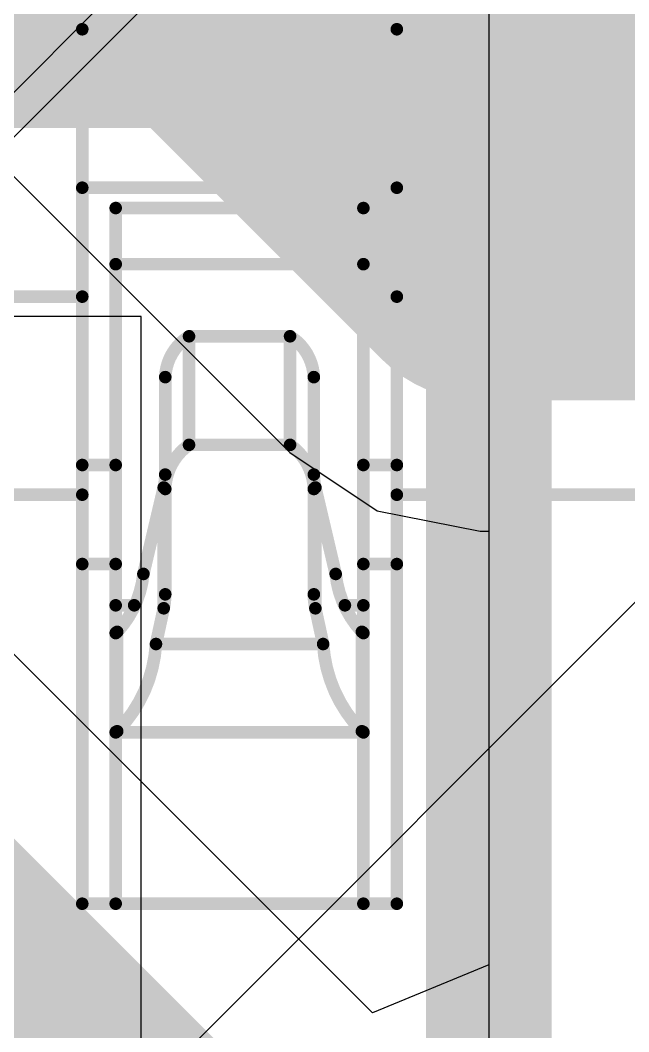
# Model space of a CAD drawing. Header units: inches. Extents: x -11 to 5433, y -4 to 5447.
# Drawn here: x 17.884 to 18.498, y 27.523 to 28.544 of the extents above; entities that cross this region are included whole.
import ezdxf

# ---------------------------------------------------------------- set-up
doc = ezdxf.new("R2010")
doc.units = ezdxf.units.IN
for name, color, linetype in [('Bottom Layer', 5, 'Continuous'), ('Bottom Overlay', 54, 'Continuous'), ('Bottom Solder', 6, 'Continuous'), ('Mechanical 4', 56, 'Continuous'), ('Power', 76, 'Continuous'), ('Top Layer', 1, 'Continuous'), ('Top Paste', 8, 'Continuous'), ('Top Solder', 216, 'Continuous')]:
    doc.layers.add(name, color=color, linetype=linetype)

# ---------------------------------------------------------------- blocks, each defined once
blk = doc.blocks.new('BL_R8812AF1_B_23')
at = {"layer": 'Bottom Overlay'}
blk.add_lwpolyline([(13.50000094, -8.90000252, 0.127, 0.127, 0), (-13.4999984, -8.90000252, 0.127, 0.127, 0)], format="xyseb", dxfattribs=at)
blk = doc.blocks.new('WQFN_30_EP_2_5_4_5__B_27')
at = {"layer": 'Bottom Solder'}
for p in [(0.9500311199999999, 1.64588952), (-1.4882622, -1.9383248)]:
    blk.add_line(p, (-5421.1859699, -5425.6862022), dxfattribs=at)
blk = doc.blocks.new('TL3340AF160QG_48')
at = {"layer": 'Top Solder'}
blk.add_line((0.7722387399999999, 1.95276216), (-5443.02270804, 5441.637178679999), dxfattribs=at)
blk = doc.blocks.new('QTH_030_01_L_D_A_K_TR_157')
at = {"layer": 'Top Layer'}
blk.add_hatch(color=1, dxfattribs=at).paths.add_polyline_path([(-5.52500038, 0.32000063), (-0.8249996199999998, 0.32000063), (-0.8249996199999998, -0.32000063), (-5.52500038, -0.32000063)])
at = {"layer": 'Top Paste'}
blk.add_hatch(color=8, dxfattribs=at).paths.add_polyline_path([(-5.52500038, 0.32000063), (-0.8249996199999998, 0.32000063), (-0.8249996199999998, -0.32000063), (-5.52500038, -0.32000063)])
at = {"layer": 'Top Solder'}
blk.add_hatch(color=216, dxfattribs=at).paths.add_polyline_path([(-5.62660038, 0.42160063), (-0.7233996199999999, 0.42160063), (-0.7233996199999999, -0.42160063), (-5.62660038, -0.42160063)])

msp = doc.modelspace()

# ---------------------------------------------------------------- linework, layer by layer
at = {"layer": 'Bottom Layer'}
for p, q in [((18.23921422, 27.5416264), (13.33575438, 32.44508623999999)), ((18.35654698, 31.8658494), (18.35654698, 6.76105074)), ((14.90153484, 31.36167718), (18.15554662, 28.1076654)), ((18.15554662, 28.1076654), (18.2437659, 28.04871962)), ((18.2437659, 28.04871962), (18.34782716, 28.02802116)), ((18.34782716, 28.02802116), (18.35654698, 28.02802116)), ((18.35654698, 28.02802116), (18.35654698, 27.5902293)), ((18.35654698, 27.5902293), (18.23921422, 27.5416264))]:
    msp.add_line(p, q, dxfattribs=at)
for points in [[(13.17094394, 32.2802758, 0.2032, 0.2032, 0), (18.6244738, 26.82674594, 0.2032, 0.2032, 0)], [(15.09381538, 31.55395772, 0.2794, 0.2794, 0), (18.34782716, 28.29994594, 0.2794, 0.2794, 0)], [(18.34782716, 28.29994594, 0.2794, 0.2794, 0), (24.90321664, 28.29994594, 0.2794, 0.2794, 0)]]:
    msp.add_lwpolyline(points, format="xyseb", dxfattribs=at)
msp.add_lwpolyline([(18.27797716, 28.29994594, 0.1397, 0.1397, 1), (18.41767716, 28.29994594, 0.1397, 0.1397, 1)], format="xyseb", close=True, dxfattribs=at)
msp.add_lwpolyline([(18.27797716, 28.29994594, 0.1397, 0.1397, 1), (18.41767716, 28.29994594, 0.1397, 0.1397, 1)], format="xyseb", close=True, dxfattribs=at)
at = {"layer": 'Mechanical 4'}
for points in [[(17.9461541, 28.53494674, 0.0127, 0.0127, 0), (18.2636541, 28.53494674, 0.0127, 0.0127, 0)], [(17.9461541, 28.06494514, 0.0127, 0.0127, 0), (17.9461541, 28.53494674, 0.0127, 0.0127, 0)], [(18.2636541, 28.06494514, 0.0127, 0.0127, 0), (18.2636541, 28.53494674, 0.0127, 0.0127, 0)], [(17.9461541, 28.37494452, 0.0127, 0.0127, 0), (18.2636541, 28.37494452, 0.0127, 0.0127, 0)], [(17.97990562, 28.35440862, 0.0127, 0.0127, 0), (18.22990512, 28.35440862, 0.0127, 0.0127, 0)], [(17.97990562, 27.65194622, 0.0127, 0.0127, 0), (17.97990562, 28.35440862, 0.0127, 0.0127, 0)], [(18.22990512, 27.65194622, 0.0127, 0.0127, 0), (18.22990512, 28.35440862, 0.0127, 0.0127, 0)], [(17.97990562, 28.29773868, 0.0127, 0.0127, 0), (18.22990512, 28.29773868, 0.0127, 0.0127, 0)], [(17.6905793, 28.26494474, 0.0127, 0.0127, 0), (17.9461541, 28.26494474, 0.0127, 0.0127, 0)], [(18.2636541, 28.26494474, 0.0127, 0.0127, 0), (18.5811541, 28.26494474, 0.0127, 0.0127, 0)], [(18.02990552, 28.18369522, 0.0127, 0.0127, -0.2473774344944057), (18.0539136, 28.22494482, 0.0127, 0.0127, 0)], [(18.05391614, 28.22494482, 0.0127, 0.0127, 0), (18.1558946, 28.22494482, 0.0127, 0.0127, 0)], [(18.05391614, 28.11528286, 0.0127, 0.0127, 0), (18.05391614, 28.22494482, 0.0127, 0.0127, 0)], [(18.1558946, 28.11528286, 0.0127, 0.0127, 0), (18.1558946, 28.22494482, 0.0127, 0.0127, 0)], [(18.15589714, 28.22494482, 0.0127, 0.0127, -0.2473774344944055), (18.17990522, 28.18369522, 0.0127, 0.0127, 0)], [(18.02990552, 27.96434844, 0.0127, 0.0127, 0), (18.02990552, 28.18369522, 0.0127, 0.0127, 0)], [(18.17990522, 27.96434844, 0.0127, 0.0127, 0), (18.17990522, 28.18369522, 0.0127, 0.0127, 0)], [(18.02990552, 28.07071348, 0.0127, 0.0127, -0.2374800627721871), (18.0539136, 28.1152854, 0.0127, 0.0127, 0)], [(18.05391614, 28.11528286, 0.0127, 0.0127, 0), (18.1558946, 28.11528286, 0.0127, 0.0127, 0)], [(18.15589714, 28.1152854, 0.0127, 0.0127, -0.2374800627721868), (18.17990522, 28.07071348, 0.0127, 0.0127, 0)], [(17.9461541, 28.09494508, 0.0127, 0.0127, 0), (17.97990562, 28.09494508, 0.0127, 0.0127, 0)], [(18.22990512, 28.09494508, 0.0127, 0.0127, 0), (18.2636541, 28.09494508, 0.0127, 0.0127, 0)], [(18.02990552, 28.08525752, 0.0127, 0.0127, -0.05786385222271111), (18.0283866, 28.07223494, 0.0127, 0.0127, 0)], [(18.18142414, 28.07223494, 0.0127, 0.0127, -0.057863852222711), (18.17990522, 28.08525752, 0.0127, 0.0127, 0)], [(17.63845088, 28.06494514, 0.0127, 0.0127, 0), (17.9461541, 28.06494514, 0.0127, 0.0127, 0)], [(17.9461541, 27.65194622, 0.0127, 0.0127, 0), (17.9461541, 28.06494514, 0.0127, 0.0127, 0)], [(18.0078634, 27.9849453, 0.0127, 0.0127, 0), (18.0283866, 28.07223494, 0.0127, 0.0127, 0)], [(18.0283866, 27.95027684, 0.0127, 0.0127, 0), (18.0283866, 28.07223494, 0.0127, 0.0127, 0)], [(18.18142414, 28.07223494, 0.0127, 0.0127, 0), (18.2019448, 27.9849453, 0.0127, 0.0127, 0)], [(18.18142414, 27.95027684, 0.0127, 0.0127, 0), (18.18142414, 28.07223494, 0.0127, 0.0127, 0)], [(18.2636541, 28.06494514, 0.0127, 0.0127, 0), (18.5811541, 28.06494514, 0.0127, 0.0127, 0)], [(18.2636541, 27.65194622, 0.0127, 0.0127, 0), (18.2636541, 28.06494514, 0.0127, 0.0127, 0)], [(17.9461541, 27.99494528, 0.0127, 0.0127, 0), (17.97990562, 27.99494528, 0.0127, 0.0127, 0)], [(18.22990512, 27.99494528, 0.0127, 0.0127, 0), (18.2636541, 27.99494528, 0.0127, 0.0127, 0)], [(18.00786594, 27.98494784, 0.0127, 0.0127, -0.1625906327552088), (17.98142454, 27.92645418, 0.0127, 0.0127, 0)], [(18.2283862, 27.92645418, 0.0127, 0.0127, -0.1625906327552086), (18.2019448, 27.98494784, 0.0127, 0.0127, 0)], [(18.02990552, 27.96434844, 0.0127, 0.0127, -0.05365793627864512), (18.0283866, 27.95027684, 0.0127, 0.0127, 0)], [(18.18142414, 27.95027684, 0.0127, 0.0127, -0.05365793627864524), (18.17990522, 27.96434844, 0.0127, 0.0127, 0)], [(17.97990562, 27.95328166, 0.0127, 0.0127, 0), (17.998567, 27.95328166, 0.0127, 0.0127, 0)], [(18.02053292, 27.91417836, 0.0127, 0.0127, 0), (18.0283866, 27.95027684, 0.0127, 0.0127, 0)], [(18.18142414, 27.95027684, 0.0127, 0.0127, 0), (18.18927782, 27.91417836, 0.0127, 0.0127, 0)], [(18.21124374, 27.95328166, 0.0127, 0.0127, 0), (18.22990512, 27.95328166, 0.0127, 0.0127, 0)], [(17.97990562, 27.92521466, 0.0127, 0.0127, -0.01102176095130013), (17.97994118, 27.92530102, 0.0127, 0.0127, 0)], [(17.97994118, 27.92530102, 0.0127, 0.0127, -0.02840440594327072), (17.9799869, 27.92538992, 0.0127, 0.0127, 0)], [(17.9799869, 27.92538992, 0.0127, 0.0127, -0.03504147036957171), (17.98005294, 27.92548644, 0.0127, 0.0127, 0)], [(17.98005294, 27.92548644, 0.0127, 0.0127, -0.03231858314577298), (17.980152, 27.92559312, 0.0127, 0.0127, 0)], [(17.980152, 27.92559312, 0.0127, 0.0127, -0.02446223686534361), (17.98028916, 27.9257125, 0.0127, 0.0127, 0)], [(17.9802917, 27.92570996, 0.0127, 0.0127, -0.0137291895995275), (17.9804695, 27.92584458, 0.0127, 0.0127, 0)], [(17.9804695, 27.92584458, 0.0127, 0.0127, -0.008119992735319811), (17.98068032, 27.92598681999999, 0.0127, 0.0127, 0)], [(17.98067778, 27.92598936, 0.0127, 0.0127, -0.004820635646478744), (17.980914, 27.92613922, 0.0127, 0.0127, 0)], [(17.980914, 27.92613922, 0.0127, 0.0127, 0), (17.98142454, 27.92645418, 0.0127, 0.0127, 0)], [(17.98142454, 27.82607592, 0.0127, 0.0127, 0), (17.98142454, 27.92645418, 0.0127, 0.0127, 0)], [(18.2283862, 27.92645418, 0.0127, 0.0127, 0), (18.2286529, 27.92629415999999, 0.0127, 0.0127, 0)], [(18.2283862, 27.82607592, 0.0127, 0.0127, 0), (18.2283862, 27.92645418, 0.0127, 0.0127, 0)], [(18.2286529, 27.92629415999999, 0.0127, 0.0127, 0), (18.22891198, 27.92613414, 0.0127, 0.0127, 0)], [(18.22890944, 27.9261316, 0.0127, 0.0127, -0.006054857866514296), (18.2291482, 27.92598174, 0.0127, 0.0127, 0)], [(18.22915074, 27.92598428, 0.0127, 0.0127, -0.01073696928430021), (18.22935648, 27.92584204, 0.0127, 0.0127, 0)], [(18.22935648, 27.9258395, 0.0127, 0.0127, -0.01856237093208744), (18.22952158, 27.9257125, 0.0127, 0.0127, 0)], [(18.22952158, 27.92571504, 0.0127, 0.0127, -0.02338621053045689), (18.22964604, 27.9255982, 0.0127, 0.0127, 0)], [(18.22964604, 27.92559566, 0.0127, 0.0127, -0.05432145118475876), (18.22980606, 27.925395, 0.0127, 0.0127, 0)], [(18.2298086, 27.92539754, 0.0127, 0.0127, -0.0285968806898537), (18.22990766, 27.92521466, 0.0127, 0.0127, 0)], [(18.02053292, 27.91418089999999, 0.0127, 0.0127, -0.1798939642534223), (17.98142454, 27.82607592, 0.0127, 0.0127, 0)], [(18.02053292, 27.91417836, 0.0127, 0.0127, 0), (18.18927782, 27.91417836, 0.0127, 0.0127, 0)], [(18.2283862, 27.82607592, 0.0127, 0.0127, -0.1798939642534224), (18.18927782, 27.91418089999999, 0.0127, 0.0127, 0)], [(17.97990562, 27.82514628, 0.0127, 0.0127, -0.01323430954077453), (17.97994118, 27.82521232, 0.0127, 0.0127, 0)], [(17.97990562, 27.82494561999999, 0.0127, 0.0127, 0), (18.22990512, 27.82494561999999, 0.0127, 0.0127, 0)], [(17.97994118, 27.82521232, 0.0127, 0.0127, -0.03268862864398158), (17.9799869, 27.8252809, 0.0127, 0.0127, 0)], [(17.9799869, 27.82527582, 0.0127, 0.0127, -0.03744583032613213), (17.98005294, 27.82534948, 0.0127, 0.0127, 0)], [(17.98005294, 27.82534948, 0.0127, 0.0127, -0.03188120461648724), (17.980152, 27.82542822, 0.0127, 0.0127, 0)], [(17.98014946, 27.82543076, 0.0127, 0.0127, -0.02261994762999378), (17.98028916, 27.8255222, 0.0127, 0.0127, 0)], [(17.98028916, 27.82551966, 0.0127, 0.0127, -0.01220889247967159), (17.98046696, 27.82561872, 0.0127, 0.0127, 0)], [(17.98046696, 27.82561872, 0.0127, 0.0127, -0.007070305383333849), (17.98067778, 27.8257254, 0.0127, 0.0127, 0)], [(17.98067778, 27.8257254, 0.0127, 0.0127, 0), (17.980914, 27.8258397, 0.0127, 0.0127, 0)], [(17.980914, 27.8258397, 0.0127, 0.0127, 0), (17.98142454, 27.82607592, 0.0127, 0.0127, 0)], [(18.2283862, 27.82607592, 0.0127, 0.0127, 0), (18.2286529, 27.825954, 0.0127, 0.0127, 0)], [(18.2286529, 27.825954, 0.0127, 0.0127, 0), (18.22891198, 27.82583716, 0.0127, 0.0127, 0)], [(18.22891198, 27.82583716, 0.0127, 0.0127, -0.005205334058178013), (18.22915074, 27.8257254, 0.0127, 0.0127, 0)], [(18.2291482, 27.82572286, 0.0127, 0.0127, -0.009375622386423772), (18.22935394, 27.82561618, 0.0127, 0.0127, 0)], [(18.22935394, 27.82561618, 0.0127, 0.0127, -0.01668702494374334), (18.22952158, 27.82551966, 0.0127, 0.0127, 0)], [(18.22952158, 27.82551966, 0.0127, 0.0127, -0.02199391702949861), (18.22964604, 27.8254333, 0.0127, 0.0127, 0)], [(18.2296435, 27.8254333, 0.0127, 0.0127, -0.02675089191416932), (18.22973748, 27.82535456, 0.0127, 0.0127, 0)], [(18.22974002, 27.82535456, 0.0127, 0.0127, -0.02828763819286225), (18.2298086, 27.82528344, 0.0127, 0.0127, 0)], [(18.2298086, 27.82528344, 0.0127, 0.0127, -0.03260546147933047), (18.22990512, 27.82514628, 0.0127, 0.0127, 0)], [(17.9461541, 27.65194622, 0.0127, 0.0127, 0), (18.2636541, 27.65194622, 0.0127, 0.0127, 0)]]:
    msp.add_lwpolyline(points, format="xyseb", dxfattribs=at)
for points in [[(17.9429791, 28.53494674, 0.00635, 0.00635, 1), (17.9493291, 28.53494674, 0.00635, 0.00635, 1)], [(17.9429791, 28.53494674, 0.00635, 0.00635, 1), (17.9493291, 28.53494674, 0.00635, 0.00635, 1)], [(18.2604791, 28.53494674, 0.00635, 0.00635, 1), (18.2668291, 28.53494674, 0.00635, 0.00635, 1)], [(18.2604791, 28.53494674, 0.00635, 0.00635, 1), (18.2668291, 28.53494674, 0.00635, 0.00635, 1)], [(17.9429791, 28.37494452, 0.00635, 0.00635, 1), (17.9493291, 28.37494452, 0.00635, 0.00635, 1)], [(18.2604791, 28.37494452, 0.00635, 0.00635, 1), (18.2668291, 28.37494452, 0.00635, 0.00635, 1)], [(17.97673062, 28.35440862, 0.00635, 0.00635, 1), (17.98308062, 28.35440862, 0.00635, 0.00635, 1)], [(17.97673062, 28.35440862, 0.00635, 0.00635, 1), (17.98308062, 28.35440862, 0.00635, 0.00635, 1)], [(18.22673012, 28.35440862, 0.00635, 0.00635, 1), (18.23308012, 28.35440862, 0.00635, 0.00635, 1)], [(18.22673012, 28.35440862, 0.00635, 0.00635, 1), (18.23308012, 28.35440862, 0.00635, 0.00635, 1)], [(17.97673062, 28.29773868, 0.00635, 0.00635, 1), (17.98308062, 28.29773868, 0.00635, 0.00635, 1)], [(18.22673012, 28.29773868, 0.00635, 0.00635, 1), (18.23308012, 28.29773868, 0.00635, 0.00635, 1)], [(17.9429791, 28.26494474, 0.00635, 0.00635, 1), (17.9493291, 28.26494474, 0.00635, 0.00635, 1)], [(18.2604791, 28.26494474, 0.00635, 0.00635, 1), (18.2668291, 28.26494474, 0.00635, 0.00635, 1)], [(18.0507386, 28.22494482, 0.00635, 0.00635, 1), (18.0570886, 28.22494482, 0.00635, 0.00635, 1)], [(18.05074114, 28.22494482, 0.00635, 0.00635, 1), (18.05709114, 28.22494482, 0.00635, 0.00635, 1)], [(18.05074114, 28.22494482, 0.00635, 0.00635, 1), (18.05709114, 28.22494482, 0.00635, 0.00635, 1)], [(18.1527196, 28.22494482, 0.00635, 0.00635, 1), (18.1590696, 28.22494482, 0.00635, 0.00635, 1)], [(18.1527196, 28.22494482, 0.00635, 0.00635, 1), (18.1590696, 28.22494482, 0.00635, 0.00635, 1)], [(18.15272214, 28.22494482, 0.00635, 0.00635, 1), (18.15907214, 28.22494482, 0.00635, 0.00635, 1)], [(18.02673052, 28.18369522, 0.00635, 0.00635, 1), (18.03308052, 28.18369522, 0.00635, 0.00635, 1)], [(18.02673052, 28.18369522, 0.00635, 0.00635, 1), (18.03308052, 28.18369522, 0.00635, 0.00635, 1)], [(18.17673022, 28.18369522, 0.00635, 0.00635, 1), (18.18308022, 28.18369522, 0.00635, 0.00635, 1)], [(18.17673022, 28.18369522, 0.00635, 0.00635, 1), (18.18308022, 28.18369522, 0.00635, 0.00635, 1)], [(18.0507386, 28.1152854, 0.00635, 0.00635, 1), (18.0570886, 28.1152854, 0.00635, 0.00635, 1)], [(18.05074114, 28.11528286, 0.00635, 0.00635, 1), (18.05709114, 28.11528286, 0.00635, 0.00635, 1)], [(18.05074114, 28.11528286, 0.00635, 0.00635, 1), (18.05709114, 28.11528286, 0.00635, 0.00635, 1)], [(18.1527196, 28.11528286, 0.00635, 0.00635, 1), (18.1590696, 28.11528286, 0.00635, 0.00635, 1)], [(18.1527196, 28.11528286, 0.00635, 0.00635, 1), (18.1590696, 28.11528286, 0.00635, 0.00635, 1)], [(18.15272214, 28.1152854, 0.00635, 0.00635, 1), (18.15907214, 28.1152854, 0.00635, 0.00635, 1)], [(17.9429791, 28.09494508, 0.00635, 0.00635, 1), (17.9493291, 28.09494508, 0.00635, 0.00635, 1)], [(17.97673062, 28.09494508, 0.00635, 0.00635, 1), (17.98308062, 28.09494508, 0.00635, 0.00635, 1)], [(18.22673012, 28.09494508, 0.00635, 0.00635, 1), (18.23308012, 28.09494508, 0.00635, 0.00635, 1)], [(18.2604791, 28.09494508, 0.00635, 0.00635, 1), (18.2668291, 28.09494508, 0.00635, 0.00635, 1)], [(18.02673052, 28.08525752, 0.00635, 0.00635, 1), (18.03308052, 28.08525752, 0.00635, 0.00635, 1)], [(18.17673022, 28.08525752, 0.00635, 0.00635, 1), (18.18308022, 28.08525752, 0.00635, 0.00635, 1)], [(17.9429791, 28.06494514, 0.00635, 0.00635, 1), (17.9493291, 28.06494514, 0.00635, 0.00635, 1)], [(17.9429791, 28.06494514, 0.00635, 0.00635, 1), (17.9493291, 28.06494514, 0.00635, 0.00635, 1)], [(17.9429791, 28.06494514, 0.00635, 0.00635, 1), (17.9493291, 28.06494514, 0.00635, 0.00635, 1)], [(18.0252116, 28.07223494, 0.00635, 0.00635, 1), (18.0315616, 28.07223494, 0.00635, 0.00635, 1)], [(18.0252116, 28.07223494, 0.00635, 0.00635, 1), (18.0315616, 28.07223494, 0.00635, 0.00635, 1)], [(18.0252116, 28.07223494, 0.00635, 0.00635, 1), (18.0315616, 28.07223494, 0.00635, 0.00635, 1)], [(18.02673052, 28.07071348, 0.00635, 0.00635, 1), (18.03308052, 28.07071348, 0.00635, 0.00635, 1)], [(18.17673022, 28.07071348, 0.00635, 0.00635, 1), (18.18308022, 28.07071348, 0.00635, 0.00635, 1)], [(18.17824914, 28.07223494, 0.00635, 0.00635, 1), (18.18459914, 28.07223494, 0.00635, 0.00635, 1)], [(18.17824914, 28.07223494, 0.00635, 0.00635, 1), (18.18459914, 28.07223494, 0.00635, 0.00635, 1)], [(18.17824914, 28.07223494, 0.00635, 0.00635, 1), (18.18459914, 28.07223494, 0.00635, 0.00635, 1)], [(18.2604791, 28.06494514, 0.00635, 0.00635, 1), (18.2668291, 28.06494514, 0.00635, 0.00635, 1)], [(18.2604791, 28.06494514, 0.00635, 0.00635, 1), (18.2668291, 28.06494514, 0.00635, 0.00635, 1)], [(18.2604791, 28.06494514, 0.00635, 0.00635, 1), (18.2668291, 28.06494514, 0.00635, 0.00635, 1)], [(17.9429791, 27.99494528, 0.00635, 0.00635, 1), (17.9493291, 27.99494528, 0.00635, 0.00635, 1)], [(17.97673062, 27.99494528, 0.00635, 0.00635, 1), (17.98308062, 27.99494528, 0.00635, 0.00635, 1)], [(18.22673012, 27.99494528, 0.00635, 0.00635, 1), (18.23308012, 27.99494528, 0.00635, 0.00635, 1)], [(18.2604791, 27.99494528, 0.00635, 0.00635, 1), (18.2668291, 27.99494528, 0.00635, 0.00635, 1)], [(18.0046884, 27.9849453, 0.00635, 0.00635, 1), (18.0110384, 27.9849453, 0.00635, 0.00635, 1)], [(18.00469094, 27.98494784, 0.00635, 0.00635, 1), (18.01104094, 27.98494784, 0.00635, 0.00635, 1)], [(18.1987698, 27.98494784, 0.00635, 0.00635, 1), (18.2051198, 27.98494784, 0.00635, 0.00635, 1)], [(18.1987698, 27.9849453, 0.00635, 0.00635, 1), (18.2051198, 27.9849453, 0.00635, 0.00635, 1)], [(18.02673052, 27.96434844, 0.00635, 0.00635, 1), (18.03308052, 27.96434844, 0.00635, 0.00635, 1)], [(18.02673052, 27.96434844, 0.00635, 0.00635, 1), (18.03308052, 27.96434844, 0.00635, 0.00635, 1)], [(18.17673022, 27.96434844, 0.00635, 0.00635, 1), (18.18308022, 27.96434844, 0.00635, 0.00635, 1)], [(18.17673022, 27.96434844, 0.00635, 0.00635, 1), (18.18308022, 27.96434844, 0.00635, 0.00635, 1)], [(17.97673062, 27.95328166, 0.00635, 0.00635, 1), (17.98308062, 27.95328166, 0.00635, 0.00635, 1)], [(17.995392, 27.95328166, 0.00635, 0.00635, 1), (18.001742, 27.95328166, 0.00635, 0.00635, 1)], [(18.0252116, 27.95027684, 0.00635, 0.00635, 1), (18.0315616, 27.95027684, 0.00635, 0.00635, 1)], [(18.0252116, 27.95027684, 0.00635, 0.00635, 1), (18.0315616, 27.95027684, 0.00635, 0.00635, 1)], [(18.0252116, 27.95027684, 0.00635, 0.00635, 1), (18.0315616, 27.95027684, 0.00635, 0.00635, 1)], [(18.17824914, 27.95027684, 0.00635, 0.00635, 1), (18.18459914, 27.95027684, 0.00635, 0.00635, 1)], [(18.17824914, 27.95027684, 0.00635, 0.00635, 1), (18.18459914, 27.95027684, 0.00635, 0.00635, 1)], [(18.17824914, 27.95027684, 0.00635, 0.00635, 1), (18.18459914, 27.95027684, 0.00635, 0.00635, 1)], [(18.20806874, 27.95328166, 0.00635, 0.00635, 1), (18.21441874, 27.95328166, 0.00635, 0.00635, 1)], [(18.22673012, 27.95328166, 0.00635, 0.00635, 1), (18.23308012, 27.95328166, 0.00635, 0.00635, 1)], [(17.97673062, 27.92521466, 0.00635, 0.00635, 1), (17.98308062, 27.92521466, 0.00635, 0.00635, 1)], [(17.97676618, 27.92530102, 0.00635, 0.00635, 1), (17.98311618, 27.92530102, 0.00635, 0.00635, 1)], [(17.97676618, 27.92530102, 0.00635, 0.00635, 1), (17.98311618, 27.92530102, 0.00635, 0.00635, 1)], [(17.9768119, 27.92538992, 0.00635, 0.00635, 1), (17.9831619, 27.92538992, 0.00635, 0.00635, 1)], [(17.9768119, 27.92538992, 0.00635, 0.00635, 1), (17.9831619, 27.92538992, 0.00635, 0.00635, 1)], [(17.97687794, 27.92548644, 0.00635, 0.00635, 1), (17.98322794, 27.92548644, 0.00635, 0.00635, 1)], [(17.97687794, 27.92548644, 0.00635, 0.00635, 1), (17.98322794, 27.92548644, 0.00635, 0.00635, 1)], [(17.976977, 27.92559312, 0.00635, 0.00635, 1), (17.983327, 27.92559312, 0.00635, 0.00635, 1)], [(17.976977, 27.92559312, 0.00635, 0.00635, 1), (17.983327, 27.92559312, 0.00635, 0.00635, 1)], [(17.97711416, 27.9257125, 0.00635, 0.00635, 1), (17.98346416, 27.9257125, 0.00635, 0.00635, 1)], [(17.9771167, 27.92570996, 0.00635, 0.00635, 1), (17.9834667, 27.92570996, 0.00635, 0.00635, 1)], [(17.9772945, 27.92584458, 0.00635, 0.00635, 1), (17.9836445, 27.92584458, 0.00635, 0.00635, 1)], [(17.9772945, 27.92584458, 0.00635, 0.00635, 1), (17.9836445, 27.92584458, 0.00635, 0.00635, 1)], [(17.97750278, 27.92598936, 0.00635, 0.00635, 1), (17.98385278, 27.92598936, 0.00635, 0.00635, 1)], [(17.97750532, 27.92598681999999, 0.00635, 0.00635, 1), (17.98385532, 27.92598681999999, 0.00635, 0.00635, 1)], [(17.977739, 27.92613922, 0.00635, 0.00635, 1), (17.984089, 27.92613922, 0.00635, 0.00635, 1)], [(17.977739, 27.92613922, 0.00635, 0.00635, 1), (17.984089, 27.92613922, 0.00635, 0.00635, 1)], [(17.97824954, 27.92645418, 0.00635, 0.00635, 1), (17.98459954, 27.92645418, 0.00635, 0.00635, 1)], [(17.97824954, 27.92645418, 0.00635, 0.00635, 1), (17.98459954, 27.92645418, 0.00635, 0.00635, 1)], [(17.97824954, 27.92645418, 0.00635, 0.00635, 1), (17.98459954, 27.92645418, 0.00635, 0.00635, 1)], [(18.2252112, 27.92645418, 0.00635, 0.00635, 1), (18.2315612, 27.92645418, 0.00635, 0.00635, 1)], [(18.2252112, 27.92645418, 0.00635, 0.00635, 1), (18.2315612, 27.92645418, 0.00635, 0.00635, 1)], [(18.2252112, 27.92645418, 0.00635, 0.00635, 1), (18.2315612, 27.92645418, 0.00635, 0.00635, 1)], [(18.2254779, 27.92629415999999, 0.00635, 0.00635, 1), (18.2318279, 27.92629415999999, 0.00635, 0.00635, 1)], [(18.2254779, 27.92629415999999, 0.00635, 0.00635, 1), (18.2318279, 27.92629415999999, 0.00635, 0.00635, 1)], [(18.22573444, 27.9261316, 0.00635, 0.00635, 1), (18.23208444, 27.9261316, 0.00635, 0.00635, 1)], [(18.22573698, 27.92613414, 0.00635, 0.00635, 1), (18.23208698, 27.92613414, 0.00635, 0.00635, 1)], [(18.2259732, 27.92598174, 0.00635, 0.00635, 1), (18.2323232, 27.92598174, 0.00635, 0.00635, 1)], [(18.22597574, 27.92598428, 0.00635, 0.00635, 1), (18.23232574, 27.92598428, 0.00635, 0.00635, 1)], [(18.22618148, 27.92584204, 0.00635, 0.00635, 1), (18.23253148, 27.92584204, 0.00635, 0.00635, 1)], [(18.22618148, 27.9258395, 0.00635, 0.00635, 1), (18.23253148, 27.9258395, 0.00635, 0.00635, 1)], [(18.22634658, 27.92571504, 0.00635, 0.00635, 1), (18.23269658, 27.92571504, 0.00635, 0.00635, 1)], [(18.22634658, 27.9257125, 0.00635, 0.00635, 1), (18.23269658, 27.9257125, 0.00635, 0.00635, 1)], [(18.22647104, 27.9255982, 0.00635, 0.00635, 1), (18.23282104, 27.9255982, 0.00635, 0.00635, 1)], [(18.22647104, 27.92559566, 0.00635, 0.00635, 1), (18.23282104, 27.92559566, 0.00635, 0.00635, 1)], [(18.22663106, 27.925395, 0.00635, 0.00635, 1), (18.23298106, 27.925395, 0.00635, 0.00635, 1)], [(18.2266336, 27.92539754, 0.00635, 0.00635, 1), (18.2329836, 27.92539754, 0.00635, 0.00635, 1)], [(18.22673266, 27.92521466, 0.00635, 0.00635, 1), (18.23308266, 27.92521466, 0.00635, 0.00635, 1)], [(18.01735792, 27.91418089999999, 0.00635, 0.00635, 1), (18.02370792, 27.91418089999999, 0.00635, 0.00635, 1)], [(18.01735792, 27.91417836, 0.00635, 0.00635, 1), (18.02370792, 27.91417836, 0.00635, 0.00635, 1)], [(18.01735792, 27.91417836, 0.00635, 0.00635, 1), (18.02370792, 27.91417836, 0.00635, 0.00635, 1)], [(18.18610282, 27.91418089999999, 0.00635, 0.00635, 1), (18.19245282, 27.91418089999999, 0.00635, 0.00635, 1)], [(18.18610282, 27.91417836, 0.00635, 0.00635, 1), (18.19245282, 27.91417836, 0.00635, 0.00635, 1)], [(18.18610282, 27.91417836, 0.00635, 0.00635, 1), (18.19245282, 27.91417836, 0.00635, 0.00635, 1)], [(17.97673062, 27.82514628, 0.00635, 0.00635, 1), (17.98308062, 27.82514628, 0.00635, 0.00635, 1)], [(17.97673062, 27.82494561999999, 0.00635, 0.00635, 1), (17.98308062, 27.82494561999999, 0.00635, 0.00635, 1)], [(17.97676618, 27.82521232, 0.00635, 0.00635, 1), (17.98311618, 27.82521232, 0.00635, 0.00635, 1)], [(17.97676618, 27.82521232, 0.00635, 0.00635, 1), (17.98311618, 27.82521232, 0.00635, 0.00635, 1)], [(17.9768119, 27.8252809, 0.00635, 0.00635, 1), (17.9831619, 27.8252809, 0.00635, 0.00635, 1)], [(17.9768119, 27.82527582, 0.00635, 0.00635, 1), (17.9831619, 27.82527582, 0.00635, 0.00635, 1)], [(17.97687794, 27.82534948, 0.00635, 0.00635, 1), (17.98322794, 27.82534948, 0.00635, 0.00635, 1)], [(17.97687794, 27.82534948, 0.00635, 0.00635, 1), (17.98322794, 27.82534948, 0.00635, 0.00635, 1)], [(17.97697446, 27.82543076, 0.00635, 0.00635, 1), (17.98332446, 27.82543076, 0.00635, 0.00635, 1)], [(17.976977, 27.82542822, 0.00635, 0.00635, 1), (17.983327, 27.82542822, 0.00635, 0.00635, 1)], [(17.97711416, 27.8255222, 0.00635, 0.00635, 1), (17.98346416, 27.8255222, 0.00635, 0.00635, 1)], [(17.97711416, 27.82551966, 0.00635, 0.00635, 1), (17.98346416, 27.82551966, 0.00635, 0.00635, 1)], [(17.97729196, 27.82561872, 0.00635, 0.00635, 1), (17.98364196, 27.82561872, 0.00635, 0.00635, 1)], [(17.97729196, 27.82561872, 0.00635, 0.00635, 1), (17.98364196, 27.82561872, 0.00635, 0.00635, 1)], [(17.97750278, 27.8257254, 0.00635, 0.00635, 1), (17.98385278, 27.8257254, 0.00635, 0.00635, 1)], [(17.97750278, 27.8257254, 0.00635, 0.00635, 1), (17.98385278, 27.8257254, 0.00635, 0.00635, 1)], [(17.977739, 27.8258397, 0.00635, 0.00635, 1), (17.984089, 27.8258397, 0.00635, 0.00635, 1)], [(17.977739, 27.8258397, 0.00635, 0.00635, 1), (17.984089, 27.8258397, 0.00635, 0.00635, 1)], [(17.97824954, 27.82607592, 0.00635, 0.00635, 1), (17.98459954, 27.82607592, 0.00635, 0.00635, 1)], [(17.97824954, 27.82607592, 0.00635, 0.00635, 1), (17.98459954, 27.82607592, 0.00635, 0.00635, 1)], [(17.97824954, 27.82607592, 0.00635, 0.00635, 1), (17.98459954, 27.82607592, 0.00635, 0.00635, 1)], [(18.2252112, 27.82607592, 0.00635, 0.00635, 1), (18.2315612, 27.82607592, 0.00635, 0.00635, 1)], [(18.2252112, 27.82607592, 0.00635, 0.00635, 1), (18.2315612, 27.82607592, 0.00635, 0.00635, 1)], [(18.2252112, 27.82607592, 0.00635, 0.00635, 1), (18.2315612, 27.82607592, 0.00635, 0.00635, 1)], [(18.2254779, 27.825954, 0.00635, 0.00635, 1), (18.2318279, 27.825954, 0.00635, 0.00635, 1)], [(18.2254779, 27.825954, 0.00635, 0.00635, 1), (18.2318279, 27.825954, 0.00635, 0.00635, 1)], [(18.22573698, 27.82583716, 0.00635, 0.00635, 1), (18.23208698, 27.82583716, 0.00635, 0.00635, 1)], [(18.22573698, 27.82583716, 0.00635, 0.00635, 1), (18.23208698, 27.82583716, 0.00635, 0.00635, 1)], [(18.2259732, 27.82572286, 0.00635, 0.00635, 1), (18.2323232, 27.82572286, 0.00635, 0.00635, 1)], [(18.22597574, 27.8257254, 0.00635, 0.00635, 1), (18.23232574, 27.8257254, 0.00635, 0.00635, 1)], [(18.22617894, 27.82561618, 0.00635, 0.00635, 1), (18.23252894, 27.82561618, 0.00635, 0.00635, 1)], [(18.22617894, 27.82561618, 0.00635, 0.00635, 1), (18.23252894, 27.82561618, 0.00635, 0.00635, 1)], [(18.22634658, 27.82551966, 0.00635, 0.00635, 1), (18.23269658, 27.82551966, 0.00635, 0.00635, 1)], [(18.22634658, 27.82551966, 0.00635, 0.00635, 1), (18.23269658, 27.82551966, 0.00635, 0.00635, 1)], [(18.2264685, 27.8254333, 0.00635, 0.00635, 1), (18.2328185, 27.8254333, 0.00635, 0.00635, 1)], [(18.22647104, 27.8254333, 0.00635, 0.00635, 1), (18.23282104, 27.8254333, 0.00635, 0.00635, 1)], [(18.22656248, 27.82535456, 0.00635, 0.00635, 1), (18.23291248, 27.82535456, 0.00635, 0.00635, 1)], [(18.22656502, 27.82535456, 0.00635, 0.00635, 1), (18.23291502, 27.82535456, 0.00635, 0.00635, 1)], [(18.2266336, 27.82528344, 0.00635, 0.00635, 1), (18.2329836, 27.82528344, 0.00635, 0.00635, 1)], [(18.2266336, 27.82528344, 0.00635, 0.00635, 1), (18.2329836, 27.82528344, 0.00635, 0.00635, 1)], [(18.22673012, 27.82514628, 0.00635, 0.00635, 1), (18.23308012, 27.82514628, 0.00635, 0.00635, 1)], [(18.22673012, 27.82494561999999, 0.00635, 0.00635, 1), (18.23308012, 27.82494561999999, 0.00635, 0.00635, 1)], [(17.9429791, 27.65194622, 0.00635, 0.00635, 1), (17.9493291, 27.65194622, 0.00635, 0.00635, 1)], [(17.9429791, 27.65194622, 0.00635, 0.00635, 1), (17.9493291, 27.65194622, 0.00635, 0.00635, 1)], [(17.97673062, 27.65194622, 0.00635, 0.00635, 1), (17.98308062, 27.65194622, 0.00635, 0.00635, 1)], [(18.22673012, 27.65194622, 0.00635, 0.00635, 1), (18.23308012, 27.65194622, 0.00635, 0.00635, 1)], [(18.2604791, 27.65194622, 0.00635, 0.00635, 1), (18.2668291, 27.65194622, 0.00635, 0.00635, 1)], [(18.2604791, 27.65194622, 0.00635, 0.00635, 1), (18.2668291, 27.65194622, 0.00635, 0.00635, 1)]]:
    msp.add_lwpolyline(points, format="xyseb", close=True, dxfattribs=at)
at = {"layer": 'Power'}
for p, q in [((18.0055139, 28.2448), (10.8110528, 28.2448)), ((18.0055139, 22.20065156), (18.0055139, 28.2448))]:
    msp.add_line(p, q, dxfattribs=at)

# ---------------------------------------------------------------- block references
for name, p, rotation in [('TL3340AF160QG_48', (-8.78504466, 4.4704), 270), ('WQFN_30_EP_2_5_4_5__B_27', (11.66616412, 21.80690584), 180), ('BL_R8812AF1_B_23', (27.2565495, 19.46585134), 270), ('QTH_030_01_L_D_A_K_TR_157', (15.3105993, 28.85674696), 180)]:
    msp.add_blockref(name, p, dxfattribs=dict(rotation=rotation))

doc.saveas('drawing.dxf')
